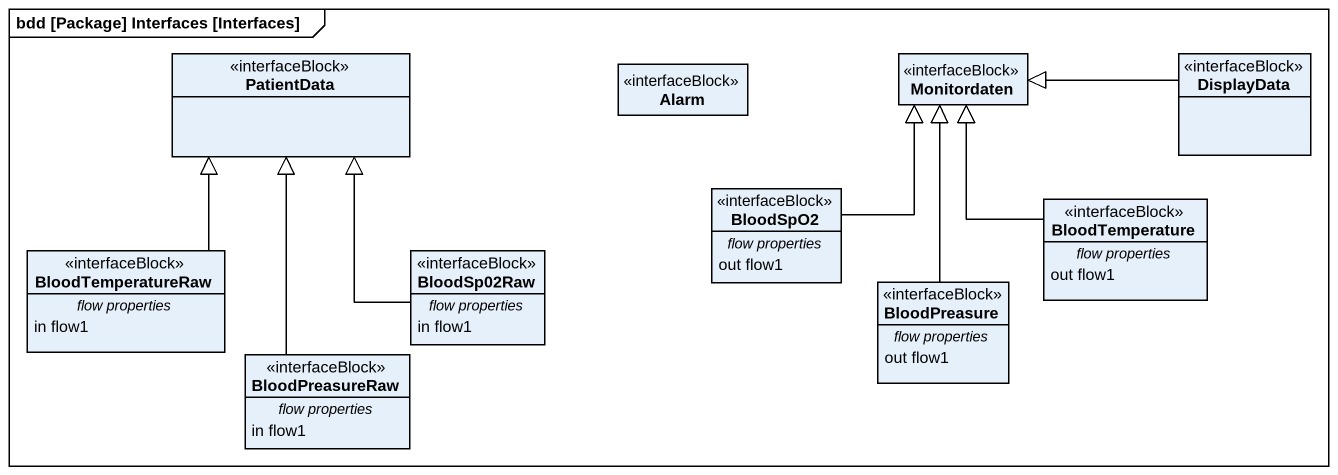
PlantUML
@startuml
mainframe bdd [Package] Interfaces [Interfaces]
hide circle
hide empty members
class PatientData <<interfaceBlock>>
class Alarm <<interfaceBlock>>
class Monitordaten <<interfaceBlock>>
class DisplayData <<interfaceBlock>>
class BloodSpO2 <<interfaceBlock>> {
  -- flow properties --
  out flow1
}
class BloodTemperature <<interfaceBlock>> {
  -- flow properties --
  out flow1
}
class BloodTemperatureRaw <<interfaceBlock>> {
  -- flow properties --
  in flow1
}
class BloodSp02Raw <<interfaceBlock>> {
  -- flow properties --
  in flow1
}
class BloodPreasure <<interfaceBlock>> {
  -- flow properties --
  out flow1
}
class BloodPreasureRaw <<interfaceBlock>> {
  -- flow properties --
  in flow1
}
DisplayData -left-|> Monitordaten
BloodSpO2 -up-|> Monitordaten
BloodTemperature -up-|> Monitordaten
BloodTemperatureRaw -up-|> PatientData
BloodSp02Raw -up-|> PatientData
BloodPreasure -up-|> Monitordaten
BloodPreasureRaw -up-|> PatientData
@enduml
